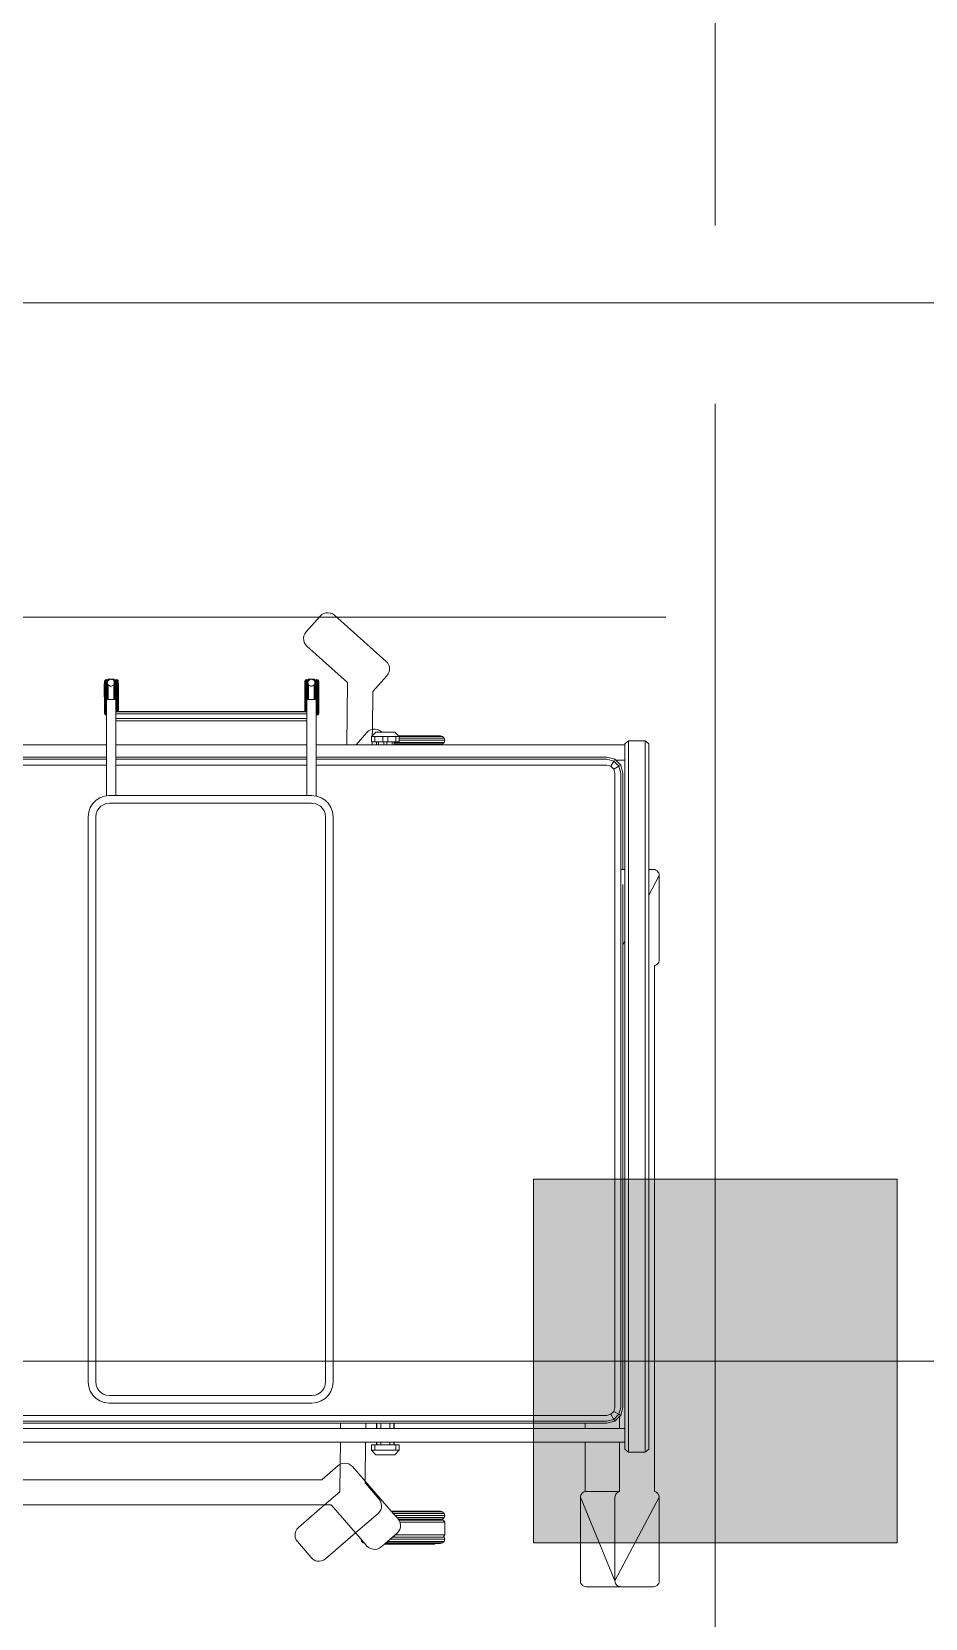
# Model space of a CAD drawing. Header units: millimetres. Extents: x -280308 to 6402717, y -14 to 2073074.
# Drawn here: x -32476 to -31125, y 558934 to 561333 of the extents above; entities that cross this region are included whole.
import ezdxf
from ezdxf.enums import TextEntityAlignment as Align

# ---------------------------------------------------------------- set-up
doc = ezdxf.new("R2010")
doc.units = ezdxf.units.MM
doc.linetypes.add('ACAD_ISO08W100', pattern=[36, 24, -3, 6, -3])
doc.linetypes.add('DASHED2', pattern=[0.375, 0.25, -0.125])
doc.layers.get('0').update_dxf_attribs({"lineweight": 0})
for name, color, linetype, lineweight in [('A-ANNOTATION', 144, 'Continuous', 0), ('A-FURN-EQPM', 177, 'Continuous', 0), ('ARSIR', 251, 'Continuous', 0), ('Struktur', 80, 'Continuous', 20)]:
    doc.layers.add(name, color=color, linetype=linetype, lineweight=lineweight)
doc.layers.add('A-TEXT', color=254, linetype='Continuous')
doc.styles.get("Standard").update_dxf_attribs({"font": 'arial.ttf'})

# ---------------------------------------------------------------- blocks, each defined once
blk = doc.blocks.new('A$C834590f0')
at = {"ltscale": 0.25}
blk.add_lwpolyline([(-55825, -7983.1), (-62214.7, -7983.1), (-62214.7, -13533.1), (-55825, -13533.1)], dxfattribs=at)
blk = doc.blocks.new('A$Cf856f872')
at = {"ltscale": 0.25}
blk.add_blockref('A$C834590f0', (70322.8, -713.8), dxfattribs=at)
blk = doc.blocks.new('A$C872eac23')
at = {"color": 0, "linetype": 'ByBlock', "lineweight": -2}
for p, q in [((-0.4909, -2.1111), (-0.4909, -0.0817)), ((-0.4821, -2.1111), (-0.4821, -0.0817)), ((0.5013, -0.0817), (0.5013, -1.3546)), ((0.5101, -0.0817), (0.5101, -1.3546)), ((0.5133, -0.0817), (0.5133, -1.3546)), ((-0.5224, -0.4326), (-0.5224, -1.7081)), ((-0.5019, -0.4326), (-0.5019, -1.7083)), ((-0.4941, -0.4326), (-0.4941, -1.7084)), ((-0.6176, -0.543), (-0.6176, -1.6843)), ((0.5317, -1.3546), (0.5317, -1.1233)), ((-0.5795, -1.2092), (-0.5795, -1.6803)), ((-0.4603, -1.3447), (-0.4566, -1.3388)), ((-0.4566, -1.3388), (-0.4516, -1.3338)), ((-0.4516, -1.3338), (-0.4457, -1.3301)), ((-0.4444, -1.3429), (-0.4475, -1.346)), ((-0.4457, -1.3301), (-0.439, -1.3277)), ((-0.4406, -1.3405), (-0.4444, -1.3429)), ((-0.4364, -1.3389), (-0.4406, -1.3405)), ((-0.439, -1.3277), (-0.4317, -1.3268)), ((-0.431, -1.3383), (-0.4364, -1.3389)), ((-0.4317, -1.3268), (0.4231, -1.3268)), ((0.4225, -1.3383), (-0.431, -1.3383)), ((0.4278, -1.3389), (0.4225, -1.3383)), ((0.4231, -1.3268), (0.4304, -1.3277)), ((0.432, -1.3405), (0.4278, -1.3389)), ((0.4304, -1.3277), (0.4371, -1.3301)), ((0.4358, -1.3429), (0.432, -1.3405)), ((0.4389, -1.346), (0.4358, -1.3429)), ((0.4371, -1.3301), (0.443, -1.3338)), ((0.443, -1.3338), (0.448, -1.3388)), ((0.448, -1.3388), (0.4517, -1.3447)), ((-0.4636, -1.3587), (-0.4627, -1.3514)), ((-0.4636, -1.6652), (-0.4636, -1.3587)), ((-0.4627, -1.3514), (-0.4603, -1.3447)), ((-0.4514, -1.354), (-0.4521, -1.3593)), ((-0.4521, -1.3593), (-0.4521, -1.6646)), ((-0.4499, -1.3498), (-0.4514, -1.354)), ((-0.4475, -1.346), (-0.4499, -1.3498)), ((0.4413, -1.3498), (0.4389, -1.346)), ((0.4429, -1.354), (0.4413, -1.3498)), ((0.4435, -1.3593), (0.4429, -1.354)), ((0.4435, -1.6646), (0.4435, -1.3593)), ((0.4517, -1.3447), (0.4541, -1.3514)), ((0.4545, -1.3546), (0.4541, -1.3514)), ((0.4545, -1.3546), (0.455, -1.3587)), ((0.5013, -1.3546), (0.4545, -1.3546)), ((0.455, -1.3587), (0.455, -1.3687)), ((0.5101, -1.3546), (0.5013, -1.3546)), ((0.5133, -1.3546), (0.5101, -1.3546)), ((0.5317, -1.3546), (0.5133, -1.3546)), ((0.5767, -1.3546), (0.5317, -1.3546)), ((0.577, -1.353), (0.5766, -1.3544)), ((0.5766, -1.3544), (0.5767, -1.3546)), ((0.5821, -1.3544), (0.5766, -1.3544)), ((0.582, -1.3546), (0.5767, -1.3546)), ((0.578, -1.352), (0.577, -1.353)), ((0.577, -1.353), (0.6302, -1.353)), ((0.5781, -1.352), (0.578, -1.352)), ((0.5793, -1.3517), (0.5781, -1.352)), ((0.5781, -1.352), (0.629, -1.352)), ((0.5828, -1.3517), (0.5793, -1.3517)), ((0.582, -1.3546), (0.5821, -1.3544)), ((0.5822, -1.3546), (0.582, -1.3546)), ((0.5821, -1.3544), (0.5822, -1.3544)), ((0.5822, -1.3544), (0.6306, -1.3543)), ((0.5822, -1.3544), (0.5822, -1.3546)), ((0.5822, -1.3546), (0.6005, -1.3546)), ((0.583, -1.3513), (0.5828, -1.3517)), ((0.5828, -1.3517), (0.6247, -1.3516)), ((0.6245, -1.3512), (0.583, -1.3513)), ((0.6005, -1.3546), (0.6005, -1.3557)), ((0.6005, -1.3557), (0.6005, -1.356)), ((0.6005, -1.3557), (0.6302, -1.3557)), ((0.6005, -1.356), (0.6005, -1.3572)), ((0.6005, -1.3572), (0.6005, -1.3654)), ((0.6189, -1.3572), (0.6005, -1.3572)), ((0.6005, -1.3654), (0.6005, -1.3667)), ((0.6189, -1.3654), (0.6005, -1.3654)), ((0.6005, -1.3667), (0.6005, -1.3669)), ((0.6005, -1.3667), (0.6253, -1.3667)), ((0.6005, -1.3669), (0.6005, -1.3673)), ((0.6005, -1.3669), (0.6253, -1.3669)), ((0.6005, -1.3673), (0.629, -1.3672)), ((0.6005, -1.3673), (0.6005, -1.3683)), ((0.6085, -1.3559), (0.6099, -1.3559)), ((0.6129, -1.3559), (0.6149, -1.3559)), ((0.617, -1.3559), (0.6191, -1.3559)), ((0.6189, -1.3572), (0.6227, -1.3571)), ((0.6228, -1.3655), (0.6189, -1.3654)), ((0.6271, -1.3559), (0.6205, -1.3559)), ((0.6205, -1.3613), (0.6206, -1.3603)), ((0.6206, -1.3623), (0.6205, -1.3613)), ((0.6206, -1.3603), (0.6209, -1.3593)), ((0.6209, -1.3633), (0.6206, -1.3623)), ((0.6209, -1.3593), (0.6214, -1.3584)), ((0.6214, -1.3642), (0.6209, -1.3633)), ((0.6214, -1.3584), (0.622, -1.3576)), ((0.6221, -1.3649), (0.6214, -1.3642)), ((0.622, -1.3576), (0.6227, -1.3571)), ((0.6228, -1.3655), (0.6221, -1.3649)), ((0.6227, -1.3571), (0.6228, -1.357)), ((0.6228, -1.357), (0.6237, -1.3565)), ((0.6228, -1.3656), (0.6228, -1.3655)), ((0.6237, -1.3661), (0.6228, -1.3656)), ((0.6237, -1.3565), (0.6247, -1.3562)), ((0.6247, -1.3663), (0.6237, -1.3661)), ((0.6247, -1.3516), (0.6245, -1.3512)), ((0.6247, -1.3516), (0.6277, -1.3516)), ((0.6247, -1.3562), (0.6257, -1.3561)), ((0.6257, -1.3664), (0.6247, -1.3663)), ((0.6253, -1.3667), (0.6253, -1.3669)), ((0.6253, -1.3667), (0.6301, -1.3667)), ((0.6253, -1.3669), (0.6278, -1.3669)), ((0.6257, -1.3561), (0.6267, -1.3562)), ((0.6257, -1.3561), (0.6257, -1.3561)), ((0.6257, -1.3664), (0.6267, -1.3663)), ((0.6267, -1.3562), (0.6277, -1.3565)), ((0.6277, -1.3661), (0.6267, -1.3663)), ((0.6287, -1.3559), (0.6275, -1.3559)), ((0.6277, -1.3516), (0.6278, -1.3516)), ((0.6277, -1.3516), (0.6277, -1.3516)), ((0.6277, -1.3565), (0.6286, -1.357)), ((0.6286, -1.3656), (0.6277, -1.3661)), ((0.6278, -1.3516), (0.629, -1.352)), ((0.6278, -1.3669), (0.629, -1.3672)), ((0.6288, -1.3572), (0.6286, -1.357)), ((0.6286, -1.3656), (0.6289, -1.3654)), ((0.6288, -1.3654), (0.6286, -1.3656)), ((0.6288, -1.3572), (0.6289, -1.3572)), ((0.6288, -1.3572), (0.6293, -1.3576)), ((0.6294, -1.3649), (0.6288, -1.3654)), ((0.6288, -1.3654), (0.6289, -1.3654)), ((0.6289, -1.3572), (0.6293, -1.3576)), ((0.6289, -1.3572), (0.631, -1.3572)), ((0.6289, -1.3654), (0.6304, -1.3654)), ((0.629, -1.352), (0.6292, -1.352)), ((0.629, -1.3672), (0.6292, -1.3672)), ((0.6291, -1.3559), (0.6297, -1.3559)), ((0.6292, -1.352), (0.6302, -1.353)), ((0.6292, -1.3672), (0.6302, -1.3682)), ((0.6293, -1.3576), (0.63, -1.3584)), ((0.63, -1.3641), (0.6294, -1.3649)), ((0.63, -1.3559), (0.6298, -1.3559)), ((0.6302, -1.3557), (0.63, -1.3559)), ((0.6301, -1.3559), (0.63, -1.3559)), ((0.6305, -1.3593), (0.63, -1.3584)), ((0.6305, -1.3633), (0.63, -1.3641)), ((0.631, -1.3572), (0.6301, -1.3559)), ((0.631, -1.3654), (0.6301, -1.3667)), ((0.6302, -1.353), (0.6306, -1.3543)), ((0.6306, -1.3543), (0.6302, -1.3557)), ((0.631, -1.3654), (0.6304, -1.3654)), ((0.6308, -1.3603), (0.6305, -1.3593)), ((0.6308, -1.3623), (0.6305, -1.3633)), ((0.6309, -1.3613), (0.6308, -1.3603)), ((0.6308, -1.3623), (0.6309, -1.3613)), ((0.631, -1.3572), (0.631, -1.3654)), ((0.455, -1.6575), (0.455, -1.3687)), ((0.455, -1.3687), (0.5013, -1.3687)), ((0.5013, -1.6575), (0.5013, -1.3687)), ((0.5013, -1.3687), (0.5101, -1.3687)), ((0.5101, -1.6575), (0.5101, -1.3687)), ((0.5101, -1.3687), (0.5133, -1.3687)), ((0.5133, -1.6575), (0.5133, -1.3687)), ((0.5133, -1.3687), (0.5317, -1.3687)), ((0.5317, -1.6575), (0.5317, -1.3687)), ((0.5317, -1.3687), (0.5679, -1.3687)), ((0.5679, -1.3687), (0.5679, -1.6573)), ((0.5679, -1.3687), (0.5683, -1.3687)), ((0.5683, -1.3687), (0.5683, -1.6573)), ((0.5714, -1.3687), (0.5683, -1.3687)), ((0.5714, -1.3687), (0.5714, -1.6573)), ((0.5714, -1.3687), (0.5786, -1.3687)), ((0.5786, -1.3687), (0.5786, -1.6573)), ((0.5786, -1.3687), (0.5818, -1.3687)), ((0.5818, -1.3687), (0.5818, -1.6573)), ((0.5818, -1.3687), (0.5822, -1.3687)), ((0.5822, -1.3697), (0.5822, -1.3687)), ((0.5822, -1.3687), (0.6005, -1.3687)), ((0.5822, -1.3697), (0.6306, -1.3696)), ((0.5822, -1.3711), (0.5822, -1.3697)), ((0.5822, -1.3711), (0.6302, -1.371)), ((0.5822, -1.3721), (0.5822, -1.3711)), ((0.5822, -1.3721), (0.6291, -1.372)), ((0.5822, -1.3724), (0.5822, -1.3721)), ((0.5822, -1.6547), (0.5822, -1.3724)), ((0.5822, -1.3724), (0.583, -1.3724)), ((0.583, -1.3724), (0.583, -1.3725)), ((0.6246, -1.3724), (0.583, -1.3724)), ((0.583, -1.3725), (0.6245, -1.3725)), ((0.6005, -1.3683), (0.6302, -1.3682)), ((0.6005, -1.3683), (0.6005, -1.3687)), ((0.6246, -1.3724), (0.6245, -1.3725)), ((0.6246, -1.3724), (0.6277, -1.3724)), ((0.6278, -1.3723), (0.6277, -1.3724)), ((0.6279, -1.3724), (0.6278, -1.3723)), ((0.6291, -1.372), (0.6279, -1.3724)), ((0.6291, -1.372), (0.6292, -1.372)), ((0.6302, -1.371), (0.6292, -1.372)), ((0.6302, -1.3682), (0.6306, -1.3696)), ((0.6306, -1.3696), (0.6302, -1.371)), ((-0.6972, -1.664), (-0.673, -1.6432)), ((-0.673, -1.6432), (-0.6701, -1.6413)), ((-0.6701, -1.6413), (-0.6669, -1.64)), ((-0.6669, -1.64), (-0.6636, -1.6396)), ((-0.6636, -1.6396), (-0.6602, -1.6398)), ((-0.6602, -1.6398), (-0.657, -1.6408)), ((-0.657, -1.6408), (-0.654, -1.6425)), ((-0.654, -1.6425), (-0.6514, -1.6449)), ((-0.6514, -1.6449), (-0.6176, -1.6843)), ((0.5822, -1.655), (0.5822, -1.6547)), ((0.5822, -1.6547), (0.5828, -1.6547)), ((0.5822, -1.656), (0.5822, -1.655)), ((0.5822, -1.655), (0.629, -1.655)), ((0.583, -1.6543), (0.5828, -1.6547)), ((0.5828, -1.6547), (0.6247, -1.6546)), ((0.6245, -1.6542), (0.583, -1.6543)), ((0.6247, -1.6546), (0.6245, -1.6542)), ((0.6247, -1.6546), (0.6277, -1.6546)), ((0.6277, -1.6546), (0.6278, -1.6546)), ((0.6277, -1.6546), (0.6277, -1.6546)), ((0.6278, -1.6546), (0.629, -1.655)), ((0.6292, -1.655), (0.629, -1.655)), ((0.6292, -1.655), (0.6302, -1.656)), ((0.6811, -1.6576), (0.6837, -1.6552)), ((0.6837, -1.6552), (0.6867, -1.6536)), ((0.6867, -1.6536), (0.69, -1.6527)), ((0.69, -1.6527), (0.6933, -1.6525)), ((0.6933, -1.6525), (0.6967, -1.653)), ((0.6967, -1.653), (0.6999, -1.6543)), ((0.6999, -1.6543), (0.7028, -1.6563)), ((-0.7025, -1.6761), (-0.7023, -1.6728)), ((-0.702, -1.6794), (-0.7025, -1.6761)), ((-0.7023, -1.6728), (-0.7013, -1.6695)), ((-0.7013, -1.6695), (-0.6996, -1.6665)), ((-0.6996, -1.6665), (-0.6972, -1.664)), ((-0.4627, -1.6725), (-0.4636, -1.6652)), ((-0.4603, -1.6793), (-0.4627, -1.6725)), ((-0.4566, -1.6852), (-0.4603, -1.6793)), ((-0.4521, -1.6646), (-0.4514, -1.6699)), ((-0.4514, -1.6699), (-0.4499, -1.6742)), ((-0.4499, -1.6742), (-0.4475, -1.6779)), ((-0.4475, -1.6779), (-0.4444, -1.6811)), ((0.4358, -1.6811), (0.4389, -1.6779)), ((0.4389, -1.6779), (0.4413, -1.6742)), ((0.4413, -1.6742), (0.4429, -1.6699)), ((0.4429, -1.6699), (0.4435, -1.6646)), ((0.4517, -1.6793), (0.448, -1.6852)), ((0.4541, -1.6725), (0.4517, -1.6793)), ((0.4541, -1.6725), (0.4542, -1.6716)), ((0.455, -1.6652), (0.4542, -1.6716)), ((0.4542, -1.6716), (0.5013, -1.6716)), ((0.455, -1.6575), (0.455, -1.6652)), ((0.5013, -1.6575), (0.455, -1.6575)), ((0.5101, -1.6575), (0.5013, -1.6575)), ((0.5013, -2.1111), (0.5013, -1.6716)), ((0.5013, -1.6716), (0.5101, -1.6716)), ((0.5133, -1.6575), (0.5101, -1.6575)), ((0.5101, -2.1111), (0.5101, -1.6716)), ((0.5101, -1.6716), (0.5133, -1.6716)), ((0.5317, -1.6575), (0.5133, -1.6575)), ((0.5133, -2.1111), (0.5133, -1.6716)), ((0.5133, -1.6716), (0.5317, -1.6716)), ((0.5766, -1.6575), (0.5317, -1.6575)), ((0.5317, -1.7181), (0.5317, -1.6716)), ((0.5769, -1.6716), (0.5317, -1.6716)), ((0.5679, -1.6573), (0.5683, -1.6573)), ((0.5714, -1.6573), (0.5683, -1.6573)), ((0.5714, -1.6573), (0.5766, -1.6573)), ((0.5766, -1.6573), (0.5766, -1.6574)), ((0.5766, -1.6573), (0.5786, -1.6573)), ((0.5766, -1.6574), (0.5766, -1.6575)), ((0.5766, -1.6574), (0.5821, -1.6574)), ((0.5821, -1.6575), (0.5766, -1.6575)), ((0.5769, -1.6716), (0.5766, -1.6727)), ((0.5766, -1.6727), (0.6306, -1.6726)), ((0.5766, -1.6727), (0.577, -1.6741)), ((0.5769, -1.6716), (0.6005, -1.6716)), ((0.577, -1.6741), (0.6302, -1.674)), ((0.577, -1.6741), (0.578, -1.6751)), ((0.5782, -1.6751), (0.578, -1.6751)), ((0.5782, -1.6751), (0.6291, -1.675)), ((0.5782, -1.6751), (0.5794, -1.6754)), ((0.5818, -1.6573), (0.5786, -1.6573)), ((0.5794, -1.6754), (0.583, -1.6754)), ((0.5818, -1.6573), (0.5822, -1.6573)), ((0.5821, -1.6575), (0.5821, -1.6574)), ((0.5821, -1.6574), (0.5822, -1.6574)), ((0.5822, -1.6575), (0.5821, -1.6575)), ((0.5822, -1.6573), (0.5822, -1.656)), ((0.5822, -1.656), (0.6302, -1.656)), ((0.5822, -1.6574), (0.6306, -1.6573)), ((0.5822, -1.6574), (0.5822, -1.6575)), ((0.5822, -1.6575), (0.6005, -1.6575)), ((0.583, -1.6754), (0.583, -1.6756)), ((0.583, -1.6754), (0.6246, -1.6754)), ((0.583, -1.6756), (0.6245, -1.6755)), ((0.6005, -1.6575), (0.6005, -1.6587)), ((0.6005, -1.6587), (0.6005, -1.659)), ((0.6005, -1.6587), (0.6302, -1.6587)), ((0.6005, -1.659), (0.6005, -1.6602)), ((0.6005, -1.6602), (0.6005, -1.6685)), ((0.6189, -1.6602), (0.6005, -1.6602)), ((0.6189, -1.6684), (0.6005, -1.6685)), ((0.6005, -1.6685), (0.6005, -1.6697)), ((0.6005, -1.6697), (0.6005, -1.6699)), ((0.6005, -1.6697), (0.6253, -1.6697)), ((0.6005, -1.6699), (0.6005, -1.6703)), ((0.6005, -1.6699), (0.6253, -1.6699)), ((0.6005, -1.6703), (0.6005, -1.6713)), ((0.6005, -1.6703), (0.629, -1.6703)), ((0.6005, -1.6713), (0.6005, -1.6716)), ((0.6005, -1.6713), (0.6302, -1.6713)), ((0.6085, -1.659), (0.6099, -1.659)), ((0.6129, -1.659), (0.6149, -1.659)), ((0.617, -1.6589), (0.6191, -1.6589)), ((0.6189, -1.6602), (0.6227, -1.6601)), ((0.6228, -1.6685), (0.6189, -1.6684)), ((0.6271, -1.6589), (0.6205, -1.6589)), ((0.6205, -1.6643), (0.6206, -1.6633)), ((0.6206, -1.6653), (0.6205, -1.6643)), ((0.6206, -1.6633), (0.6209, -1.6623)), ((0.6209, -1.6663), (0.6206, -1.6653)), ((0.6209, -1.6623), (0.6214, -1.6614)), ((0.6214, -1.6672), (0.6209, -1.6663)), ((0.6214, -1.6614), (0.622, -1.6606)), ((0.6221, -1.668), (0.6214, -1.6672)), ((0.622, -1.6606), (0.6227, -1.6601)), ((0.6228, -1.6685), (0.6221, -1.668)), ((0.6227, -1.6601), (0.6228, -1.66)), ((0.6228, -1.66), (0.6237, -1.6595)), ((0.6228, -1.6686), (0.6228, -1.6685)), ((0.6237, -1.6691), (0.6228, -1.6686)), ((0.6237, -1.6595), (0.6247, -1.6592)), ((0.6247, -1.6694), (0.6237, -1.6691)), ((0.6246, -1.6754), (0.6245, -1.6755)), ((0.6246, -1.6754), (0.6279, -1.6754)), ((0.6247, -1.6592), (0.6257, -1.6591)), ((0.6257, -1.6695), (0.6247, -1.6694)), ((0.6253, -1.6697), (0.6253, -1.6699)), ((0.6253, -1.6697), (0.6301, -1.6697)), ((0.6253, -1.6699), (0.6277, -1.6699)), ((0.6257, -1.6591), (0.6267, -1.6592)), ((0.6257, -1.6591), (0.6257, -1.6591)), ((0.6257, -1.6695), (0.6267, -1.6694)), ((0.6263, -1.719), (0.6811, -1.6576)), ((0.6267, -1.6592), (0.6277, -1.6595)), ((0.6277, -1.6691), (0.6267, -1.6694)), ((0.6287, -1.6589), (0.6275, -1.6589)), ((0.6277, -1.6595), (0.6286, -1.66)), ((0.6286, -1.6686), (0.6277, -1.6691)), ((0.6278, -1.6699), (0.6277, -1.6699)), ((0.6278, -1.6699), (0.6278, -1.6699)), ((0.6278, -1.6699), (0.629, -1.6703)), ((0.6291, -1.675), (0.6279, -1.6754)), ((0.6288, -1.6602), (0.6286, -1.66)), ((0.6286, -1.6686), (0.6289, -1.6684)), ((0.6288, -1.6684), (0.6286, -1.6686)), ((0.6288, -1.6602), (0.6289, -1.6602)), ((0.6288, -1.6602), (0.6293, -1.6606)), ((0.6294, -1.6679), (0.6288, -1.6684)), ((0.6288, -1.6684), (0.6289, -1.6684)), ((0.6289, -1.6602), (0.6293, -1.6606)), ((0.6289, -1.6602), (0.631, -1.6602)), ((0.6289, -1.6684), (0.6304, -1.6684)), ((0.629, -1.6703), (0.6292, -1.6703)), ((0.6291, -1.6589), (0.6297, -1.6589)), ((0.6292, -1.675), (0.6291, -1.675)), ((0.6292, -1.6703), (0.6302, -1.6713)), ((0.6302, -1.674), (0.6292, -1.675)), ((0.6293, -1.6606), (0.63, -1.6614)), ((0.63, -1.6672), (0.6294, -1.6679)), ((0.63, -1.6589), (0.6298, -1.6589)), ((0.6302, -1.6587), (0.63, -1.6589)), ((0.6301, -1.6589), (0.63, -1.6589)), ((0.6305, -1.6623), (0.63, -1.6614)), ((0.6305, -1.6663), (0.63, -1.6672)), ((0.631, -1.6602), (0.6301, -1.6589)), ((0.631, -1.6684), (0.6301, -1.6697)), ((0.6302, -1.656), (0.6306, -1.6573)), ((0.6306, -1.6573), (0.6302, -1.6587)), ((0.6302, -1.6713), (0.6306, -1.6726)), ((0.6306, -1.6726), (0.6302, -1.674)), ((0.631, -1.6684), (0.6304, -1.6684)), ((0.6308, -1.6633), (0.6305, -1.6623)), ((0.6308, -1.6653), (0.6305, -1.6663)), ((0.6309, -1.6643), (0.6308, -1.6633)), ((0.6308, -1.6653), (0.6309, -1.6643)), ((0.631, -1.6602), (0.631, -1.6684)), ((0.7028, -1.6563), (0.7265, -1.6775)), ((0.7265, -1.6775), (0.7288, -1.6801)), ((-0.7008, -1.6827), (-0.702, -1.6794)), ((-0.6988, -1.6856), (-0.7008, -1.6827)), ((-0.6598, -1.731), (-0.6988, -1.6856)), ((-0.6598, -1.731), (-0.6176, -1.6941)), ((-0.6176, -1.6843), (-0.5978, -1.7074)), ((-0.6176, -1.6941), (-0.6176, -1.6843)), ((-0.5795, -1.6803), (-0.5794, -1.6804)), ((-0.5794, -1.6804), (-0.5793, -1.6805)), ((-0.5794, -1.6804), (-0.5794, -1.6804)), ((-0.5793, -1.6805), (-0.5792, -1.6806)), ((-0.5792, -1.6806), (-0.5791, -1.6807)), ((-0.5792, -1.6806), (-0.5792, -1.6806)), ((-0.5791, -1.6807), (-0.5581, -1.7047)), ((-0.5791, -1.6807), (-0.5791, -1.6807)), ((-0.4516, -1.6901), (-0.4566, -1.6852)), ((-0.4457, -1.6939), (-0.4516, -1.6901)), ((-0.439, -1.6963), (-0.4457, -1.6939)), ((-0.4444, -1.6811), (-0.4406, -1.6835)), ((-0.4406, -1.6835), (-0.4364, -1.685)), ((-0.4317, -1.6971), (-0.439, -1.6963)), ((-0.4364, -1.685), (-0.431, -1.6856)), ((0.4231, -1.6971), (-0.4317, -1.6971)), ((-0.431, -1.6856), (0.4225, -1.6856)), ((0.4225, -1.6856), (0.4278, -1.685)), ((0.4304, -1.6963), (0.4231, -1.6971)), ((0.4278, -1.685), (0.432, -1.6835)), ((0.4371, -1.6939), (0.4304, -1.6963)), ((0.432, -1.6835), (0.4358, -1.6811)), ((0.443, -1.6901), (0.4371, -1.6939)), ((0.448, -1.6852), (0.443, -1.6901)), ((0.7277, -1.6992), (0.658, -1.7773)), ((0.7298, -1.6963), (0.7277, -1.6992)), ((0.7288, -1.6801), (0.7305, -1.6831)), ((0.7311, -1.6931), (0.7298, -1.6963)), ((0.7305, -1.6831), (0.7314, -1.6864)), ((0.7316, -1.6898), (0.7311, -1.6931)), ((0.7314, -1.6864), (0.7316, -1.6898)), ((-0.5978, -1.7074), (-0.556, -1.7078)), ((-0.5596, -1.7263), (-0.5817, -1.7456)), ((-0.5572, -1.7237), (-0.5596, -1.7263)), ((-0.5581, -1.7047), (-0.5561, -1.7076)), ((-0.5555, -1.7207), (-0.5572, -1.7237)), ((-0.5561, -1.7076), (-0.556, -1.7078)), ((-0.5224, -1.7081), (-0.556, -1.7078)), ((-0.556, -1.7078), (-0.5549, -1.7108)), ((-0.5546, -1.7175), (-0.5555, -1.7207)), ((-0.5549, -1.7108), (-0.5544, -1.7141)), ((-0.5544, -1.7141), (-0.5546, -1.7175)), ((-0.5224, -1.7081), (-0.5224, -1.7462)), ((-0.5019, -1.7083), (-0.4941, -1.7084)), ((-0.5019, -1.7083), (-0.5019, -1.7464)), ((-0.4941, -1.7084), (-0.4941, -1.7465)), ((0.5317, -1.7181), (0.6263, -1.719)), ((0.5317, -1.7319), (0.5317, -1.7181)), ((-0.6836, -1.7539), (-0.6819, -1.7509)), ((-0.6819, -1.7509), (-0.6796, -1.7483)), ((-0.6796, -1.7483), (-0.6754, -1.7447)), ((-0.6754, -1.7447), (-0.6749, -1.7426)), ((-0.6754, -1.7447), (-0.6749, -1.7442)), ((-0.6749, -1.7426), (-0.6726, -1.7403)), ((-0.6749, -1.7442), (-0.6726, -1.7421)), ((-0.6749, -1.7426), (-0.6749, -1.7442)), ((-0.6726, -1.7403), (-0.6695, -1.7395)), ((-0.6726, -1.7421), (-0.6695, -1.7395)), ((-0.6726, -1.7403), (-0.6726, -1.7421)), ((-0.6695, -1.7395), (-0.6598, -1.731)), ((-0.6306, -1.7651), (-0.6598, -1.731)), ((-0.5817, -1.7456), (-0.6268, -1.7851)), ((-0.5848, -1.746), (-0.609, -1.7667)), ((-0.5847, -1.7459), (-0.5848, -1.746)), ((-0.5848, -1.746), (-0.5848, -1.746)), ((-0.5846, -1.7458), (-0.5847, -1.7459)), ((-0.5847, -1.7459), (-0.5847, -1.7459)), ((-0.5845, -1.7457), (-0.5846, -1.7458)), ((-0.5844, -1.7456), (-0.5845, -1.7457)), ((-0.5845, -1.7457), (-0.5845, -1.7457)), ((-0.5817, -1.7456), (-0.5844, -1.7456)), ((-0.5817, -1.7456), (-0.5224, -1.7462)), ((-0.5224, -1.7462), (-0.5224, -1.7626)), ((-0.5019, -1.7464), (-0.4941, -1.7465)), ((-0.5019, -1.7464), (-0.5019, -1.7626)), ((-0.4941, -1.7465), (-0.4941, -1.7626)), ((0.5317, -1.7319), (0.5504, -1.7483)), ((0.5317, -1.7563), (0.5317, -1.7319)), ((0.5504, -1.7483), (0.5528, -1.7509)), ((0.5528, -1.7509), (0.5545, -1.7539)), ((-0.6848, -1.7605), (-0.6846, -1.7571)), ((-0.6843, -1.7638), (-0.6848, -1.7605)), ((-0.6846, -1.7571), (-0.6836, -1.7539)), ((-0.683, -1.767), (-0.6843, -1.7638)), ((-0.681, -1.7699), (-0.683, -1.767)), ((-0.6766, -1.775), (-0.681, -1.7699)), ((-0.6758, -1.7759), (-0.6766, -1.775)), ((-0.6766, -1.775), (-0.6766, -1.851)), ((-0.628, -1.7675), (-0.6306, -1.7651)), ((-0.625, -1.7692), (-0.628, -1.7675)), ((-0.6218, -1.7702), (-0.625, -1.7692)), ((-0.6185, -1.7704), (-0.6218, -1.7702)), ((-0.6151, -1.77), (-0.6185, -1.7704)), ((-0.6119, -1.7687), (-0.6151, -1.77)), ((-0.609, -1.7667), (-0.6119, -1.7687)), ((-0.5348, -1.7551), (-0.5416, -1.762)), ((-0.5416, -1.762), (-0.5416, -1.7903)), ((-0.5267, -1.7551), (-0.5348, -1.7551)), ((-0.5348, -1.7551), (-0.5348, -1.76)), ((-0.5267, -1.76), (-0.5348, -1.76)), ((-0.5348, -1.76), (-0.5348, -1.7922)), ((-0.5267, -1.7551), (-0.5267, -1.76)), ((-0.5267, -1.7626), (-0.5267, -1.76)), ((-0.5224, -1.7626), (-0.5267, -1.7626)), ((-0.5267, -1.7626), (-0.5267, -1.7634)), ((-0.5267, -1.7634), (-0.5224, -1.7634)), ((-0.5267, -1.7694), (-0.5267, -1.7634)), ((-0.5224, -1.7694), (-0.5267, -1.7694)), ((-0.5267, -1.7694), (-0.5267, -1.7829)), ((-0.5224, -1.7626), (-0.5224, -1.7634)), ((-0.5224, -1.7634), (-0.5224, -1.7694)), ((-0.5224, -1.7694), (-0.5224, -1.7829)), ((-0.4941, -1.7626), (-0.5019, -1.7626)), ((-0.5019, -1.7634), (-0.5019, -1.7626)), ((-0.5019, -1.7634), (-0.4941, -1.7634)), ((-0.5019, -1.7694), (-0.5019, -1.7634)), ((-0.4941, -1.7694), (-0.5019, -1.7694)), ((-0.5019, -1.7829), (-0.5019, -1.7694)), ((-0.4941, -1.7626), (-0.4941, -1.7634)), ((-0.4941, -1.7634), (-0.4941, -1.7694)), ((-0.4941, -1.7694), (-0.4941, -1.7829)), ((0.5363, -1.7563), (0.5317, -1.7563)), ((0.5317, -1.7626), (0.5317, -1.7563)), ((0.5363, -1.7626), (0.5317, -1.7626)), ((0.5317, -1.7658), (0.5317, -1.7626)), ((0.5317, -1.7658), (0.5363, -1.7658)), ((0.5317, -1.7738), (0.5317, -1.7658)), ((0.5317, -1.7738), (0.5363, -1.7738)), ((0.5317, -1.7785), (0.5317, -1.7738)), ((0.5444, -1.7551), (0.5363, -1.7551)), ((0.5363, -1.7563), (0.5363, -1.7551)), ((0.5363, -1.76), (0.5363, -1.7563)), ((0.5363, -1.76), (0.5363, -1.7626)), ((0.5363, -1.76), (0.5444, -1.76)), ((0.5363, -1.7626), (0.5363, -1.7658)), ((0.5363, -1.7725), (0.5363, -1.7658)), ((0.5363, -1.7725), (0.5444, -1.7725)), ((0.5363, -1.7738), (0.5363, -1.7725)), ((0.5363, -1.7785), (0.5363, -1.7738)), ((0.5456, -1.7564), (0.5444, -1.7551)), ((0.5444, -1.7551), (0.5444, -1.76)), ((0.5444, -1.76), (0.5444, -1.7725)), ((0.5444, -1.7798), (0.5444, -1.7725)), ((0.5511, -1.762), (0.5456, -1.7564)), ((0.5552, -1.7565), (0.5456, -1.7564)), ((0.5511, -1.7708), (0.5511, -1.762)), ((0.5519, -1.7699), (0.5511, -1.7708)), ((0.5511, -1.7903), (0.5511, -1.7708)), ((0.5539, -1.767), (0.5519, -1.7699)), ((0.5551, -1.7638), (0.5539, -1.767)), ((0.5545, -1.7539), (0.5552, -1.7565)), ((0.5556, -1.7605), (0.5551, -1.7638)), ((0.5552, -1.7565), (0.6122, -1.757)), ((0.5552, -1.7565), (0.5554, -1.7571)), ((0.5554, -1.7571), (0.5556, -1.7605)), ((0.6122, -1.757), (0.6126, -1.7574)), ((0.6364, -1.7786), (0.6126, -1.7574)), ((-0.6749, -1.7769), (-0.6758, -1.7759)), ((-0.6758, -1.8514), (-0.6758, -1.7759)), ((-0.6726, -1.7796), (-0.6749, -1.7769)), ((-0.6749, -1.8627), (-0.6749, -1.7769)), ((-0.6693, -1.7833), (-0.6726, -1.7796)), ((-0.6726, -1.8651), (-0.6726, -1.7796)), ((-0.6661, -1.7869), (-0.6693, -1.7833)), ((-0.6693, -1.7833), (-0.6693, -1.866)), ((-0.6656, -1.7875), (-0.6661, -1.7869)), ((-0.6661, -1.7869), (-0.6661, -1.8651)), ((-0.6627, -1.7909), (-0.6656, -1.7875)), ((-0.6656, -1.7912), (-0.6656, -1.7878)), ((-0.6601, -1.7938), (-0.6627, -1.7909)), ((-0.6627, -1.7909), (-0.6627, -1.8661)), ((-0.6575, -1.7962), (-0.6601, -1.7938)), ((-0.6545, -1.7979), (-0.6575, -1.7962)), ((-0.6512, -1.7988), (-0.6545, -1.7979)), ((-0.6479, -1.7991), (-0.6512, -1.7988)), ((-0.6445, -1.7986), (-0.6479, -1.7991)), ((-0.6434, -1.7981), (-0.6445, -1.7986)), ((-0.6414, -1.7973), (-0.6434, -1.7981)), ((-0.6434, -1.7981), (-0.6434, -1.8661)), ((-0.6404, -1.7967), (-0.6414, -1.7973)), ((-0.6399, -1.7963), (-0.6404, -1.7967)), ((-0.6404, -1.8528), (-0.6404, -1.7967)), ((-0.6391, -1.7957), (-0.6399, -1.7963)), ((-0.6399, -1.8528), (-0.6399, -1.7963)), ((-0.6384, -1.7953), (-0.6391, -1.7957)), ((-0.6391, -1.8627), (-0.6391, -1.7957)), ((-0.6367, -1.7938), (-0.6384, -1.7953)), ((-0.6335, -1.791), (-0.6367, -1.7938)), ((-0.6367, -1.8651), (-0.6367, -1.7938)), ((-0.6303, -1.7882), (-0.6335, -1.791)), ((-0.6335, -1.791), (-0.6335, -1.866)), ((-0.6279, -1.7861), (-0.6303, -1.7882)), ((-0.6303, -1.7882), (-0.6303, -1.8651)), ((-0.6271, -1.7854), (-0.6279, -1.7861)), ((-0.6279, -1.7861), (-0.6279, -1.8627)), ((-0.6268, -1.7851), (-0.6271, -1.7854)), ((-0.6271, -1.7854), (-0.6271, -1.8511)), ((-0.6268, -1.851), (-0.6268, -1.7851)), ((-0.5348, -1.7971), (-0.5416, -1.7903)), ((-0.5267, -1.7922), (-0.5348, -1.7922)), ((-0.5348, -1.7971), (-0.5348, -1.7922)), ((-0.5267, -1.7971), (-0.5348, -1.7971)), ((-0.5224, -1.7829), (-0.5267, -1.7829)), ((-0.5267, -1.7829), (-0.5267, -1.7888)), ((-0.5224, -1.7888), (-0.5267, -1.7888)), ((-0.5267, -1.7888), (-0.5267, -1.7896)), ((-0.5224, -1.7896), (-0.5267, -1.7896)), ((-0.5267, -1.7922), (-0.5267, -1.7896)), ((-0.5267, -1.7922), (-0.5267, -1.7971)), ((-0.5224, -1.7829), (-0.5224, -1.7888)), ((-0.5224, -1.7888), (-0.5224, -1.7896)), ((-0.5224, -1.7896), (-0.5224, -2.0781)), ((-0.4941, -1.7829), (-0.5019, -1.7829)), ((-0.5019, -1.7888), (-0.5019, -1.7829)), ((-0.4941, -1.7888), (-0.5019, -1.7888)), ((-0.5019, -1.7896), (-0.5019, -1.7888)), ((-0.4941, -1.7896), (-0.5019, -1.7896)), ((-0.5019, -1.7896), (-0.5019, -2.0781)), ((-0.4941, -1.7829), (-0.4941, -1.7888)), ((-0.4941, -1.7888), (-0.4941, -1.7896)), ((-0.4941, -1.7896), (-0.4941, -2.0781)), ((0.5317, -1.7785), (0.5363, -1.7785)), ((0.5317, -1.7865), (0.5317, -1.7785)), ((0.5317, -1.7865), (0.5363, -1.7865)), ((0.5317, -1.7896), (0.5317, -1.7865)), ((0.5317, -1.7896), (0.5346, -1.7896)), ((0.5317, -1.7929), (0.5317, -1.7896)), ((0.5319, -1.7928), (0.5317, -1.7929)), ((0.5317, -1.7929), (0.5317, -1.8641)), ((0.5324, -1.7922), (0.5319, -1.7928)), ((0.5319, -1.8528), (0.5319, -1.7928)), ((0.5333, -1.7912), (0.5324, -1.7922)), ((0.5324, -1.7922), (0.5324, -1.8528)), ((0.5346, -1.7896), (0.5333, -1.7912)), ((0.5333, -1.7912), (0.5333, -1.8627)), ((0.5346, -1.7896), (0.5356, -1.7896)), ((0.5356, -1.7896), (0.5363, -1.7896)), ((0.5356, -1.7896), (0.5356, -1.8651)), ((0.5363, -1.7798), (0.5363, -1.7785)), ((0.5363, -1.7798), (0.5444, -1.7798)), ((0.5363, -1.7865), (0.5363, -1.7798)), ((0.5363, -1.7865), (0.5363, -1.7896)), ((0.5363, -1.7896), (0.5363, -1.7922)), ((0.5363, -1.7922), (0.5444, -1.7922)), ((0.5363, -1.7922), (0.5363, -1.7971)), ((0.5363, -1.7971), (0.5388, -1.7971)), ((0.5388, -1.7971), (0.542, -1.7971)), ((0.5388, -1.866), (0.5388, -1.7971)), ((0.542, -1.7971), (0.5444, -1.7971)), ((0.542, -1.8651), (0.542, -1.7971)), ((0.5444, -1.7798), (0.5444, -1.7922)), ((0.5444, -1.7959), (0.5444, -1.7922)), ((0.5444, -1.7971), (0.5444, -1.7959)), ((0.5444, -1.7971), (0.5452, -1.7962)), ((0.5444, -1.7971), (0.5444, -1.7971)), ((0.5444, -1.7971), (0.5444, -1.8027)), ((0.5452, -1.7962), (0.5455, -1.7959)), ((0.5452, -1.7962), (0.5452, -1.8511)), ((0.5455, -1.7959), (0.5511, -1.7903)), ((0.5455, -1.851), (0.5455, -1.7959)), ((0.6393, -1.7806), (0.6364, -1.7786)), ((0.6424, -1.7819), (0.6393, -1.7806)), ((0.6458, -1.7825), (0.6424, -1.7819)), ((0.6491, -1.7823), (0.6458, -1.7825)), ((0.6524, -1.7813), (0.6491, -1.7823)), ((0.6554, -1.7797), (0.6524, -1.7813)), ((0.658, -1.7773), (0.6554, -1.7797)), ((0.5444, -1.8627), (0.5444, -1.8027)), ((-0.6766, -1.851), (-0.6758, -1.8514)), ((-0.6758, -1.8595), (-0.6758, -1.8514)), ((-0.6758, -1.8595), (-0.6749, -1.8627)), ((-0.6749, -1.8627), (-0.6726, -1.8651)), ((-0.6726, -1.8651), (-0.6693, -1.866)), ((-0.6693, -1.866), (-0.6661, -1.8651)), ((-0.6661, -1.8651), (-0.6653, -1.8643)), ((-0.6654, -1.8642), (-0.6653, -1.8643)), ((-0.6653, -1.8643), (-0.6627, -1.8661)), ((-0.6627, -1.8661), (-0.6434, -1.8661)), ((-0.6434, -1.8661), (-0.6404, -1.864)), ((-0.6404, -1.8528), (-0.6399, -1.8528)), ((-0.6404, -1.864), (-0.6404, -1.8528)), ((-0.6399, -1.8595), (-0.6399, -1.8528)), ((-0.6399, -1.8595), (-0.6391, -1.8627)), ((-0.6391, -1.8627), (-0.6367, -1.8651)), ((-0.6367, -1.8651), (-0.6335, -1.866)), ((-0.6335, -1.866), (-0.6303, -1.8651)), ((-0.6303, -1.8651), (-0.6279, -1.8627)), ((-0.6279, -1.8627), (-0.6271, -1.8595)), ((-0.6271, -1.8511), (-0.6268, -1.851)), ((-0.6271, -1.8511), (-0.6271, -1.8595)), ((0.5317, -1.8641), (0.5319, -1.864)), ((0.5317, -1.8641), (0.5317, -2.1382)), ((0.5319, -1.8528), (0.5324, -1.8528)), ((0.5319, -1.864), (0.5319, -1.8528)), ((0.5324, -1.8595), (0.5324, -1.8528)), ((0.5324, -1.8595), (0.5333, -1.8627)), ((0.5333, -1.8627), (0.5356, -1.8651)), ((0.5356, -1.8651), (0.5388, -1.866)), ((0.5388, -1.866), (0.542, -1.8651)), ((0.542, -1.8651), (0.5444, -1.8627)), ((0.5444, -1.8627), (0.5452, -1.8595)), ((0.5452, -1.8511), (0.5455, -1.851)), ((0.5452, -1.8511), (0.5452, -1.8595)), ((-0.7409, -2.0779), (-0.7411, -2.0799)), ((-0.7411, -2.0799), (-0.7411, -2.1321)), ((-0.7402, -2.076), (-0.7409, -2.0779)), ((-0.7392, -2.0744), (-0.7402, -2.076)), ((-0.7378, -2.073), (-0.7392, -2.0744)), ((-0.7362, -2.0719), (-0.7378, -2.073)), ((-0.7343, -2.0713), (-0.7362, -2.0719)), ((-0.7323, -2.071), (-0.7343, -2.0713)), ((-0.6059, -2.071), (-0.7323, -2.1233)), ((-0.6059, -2.071), (-0.7323, -2.071)), ((-0.6042, -2.0712), (-0.6059, -2.071)), ((-0.6025, -2.0717), (-0.6042, -2.0712)), ((-0.601, -2.0725), (-0.6025, -2.0717)), ((-0.5997, -2.0736), (-0.601, -2.0725)), ((-0.5986, -2.0749), (-0.5997, -2.0736)), ((-0.5978, -2.0764), (-0.5986, -2.0749)), ((-0.5973, -2.0781), (-0.5978, -2.0764)), ((-0.5973, -2.1303), (-0.5973, -2.0781)), ((-0.5224, -2.0781), (-0.5973, -2.0781)), ((-0.5224, -2.0781), (-0.5224, -2.1303)), ((-0.4941, -2.0781), (-0.5019, -2.0781)), ((-0.5019, -2.1303), (-0.5019, -2.0781)), ((-0.4941, -2.1111), (-0.4941, -2.0781)), ((-0.4941, -2.1111), (-0.4909, -2.1232)), ((-0.4909, -2.1111), (-0.4881, -2.1215)), ((-0.4821, -2.1111), (-0.4805, -2.1171)), ((0.4996, -2.1171), (0.5013, -2.1111)), ((0.5073, -2.1215), (0.5101, -2.1111)), ((0.5101, -2.1232), (0.5133, -2.1111)), ((-0.7411, -2.1321), (-0.7409, -2.1301)), ((-0.7411, -2.1814), (-0.7411, -2.1321)), ((-0.7409, -2.1301), (-0.7402, -2.1283)), ((-0.7402, -2.1283), (-0.7392, -2.1266)), ((-0.7392, -2.1266), (-0.7378, -2.1252)), ((-0.7378, -2.1252), (-0.7362, -2.1242)), ((-0.7362, -2.1242), (-0.7343, -2.1235)), ((-0.7343, -2.1235), (-0.7323, -2.1233)), ((-0.7323, -2.1233), (-0.6059, -2.1233)), ((-0.6059, -2.1903), (-0.7323, -2.1233)), ((-0.6059, -2.1233), (-0.6042, -2.1235)), ((-0.6042, -2.1235), (-0.6025, -2.124)), ((-0.6025, -2.124), (-0.601, -2.1248)), ((-0.601, -2.1248), (-0.5997, -2.1259)), ((-0.5997, -2.1259), (-0.5986, -2.1272)), ((-0.5986, -2.1272), (-0.5978, -2.1287)), ((-0.5978, -2.1287), (-0.5973, -2.1303)), ((-0.5973, -2.1303), (-0.5224, -2.1303)), ((-0.5224, -2.1303), (-0.5224, -2.1382)), ((-0.5019, -2.1303), (-0.4837, -2.1303)), ((-0.5019, -2.1382), (-0.5019, -2.1303)), ((-0.4909, -2.1232), (-0.4881, -2.1215)), ((-0.4909, -2.1232), (-0.4837, -2.1303)), ((-0.4881, -2.1215), (-0.4805, -2.1171)), ((-0.4881, -2.1215), (-0.4805, -2.1292)), ((-0.4837, -2.1303), (-0.4821, -2.132)), ((-0.4821, -2.132), (-0.4805, -2.1292)), ((-0.4821, -2.132), (-0.47, -2.1352)), ((-0.4805, -2.1171), (-0.476, -2.1215)), ((-0.4805, -2.1292), (-0.476, -2.1215)), ((-0.4805, -2.1292), (-0.47, -2.132)), ((-0.476, -2.1215), (-0.47, -2.1232)), ((-0.47, -2.1232), (0.4892, -2.1232)), ((-0.47, -2.132), (0.4892, -2.132)), ((0.3433, -2.1333), (0.3433, -2.1352)), ((0.4892, -2.1232), (0.4952, -2.1215)), ((0.4892, -2.132), (0.4996, -2.1292)), ((0.4892, -2.1352), (0.5013, -2.132)), ((0.4952, -2.1215), (0.4996, -2.1171)), ((0.4996, -2.1292), (0.4952, -2.1215)), ((0.5073, -2.1215), (0.4996, -2.1171)), ((0.4996, -2.1292), (0.5073, -2.1215)), ((0.5013, -2.132), (0.4996, -2.1292)), ((0.5013, -2.132), (0.5084, -2.1248)), ((0.5101, -2.1232), (0.5073, -2.1215)), ((0.5084, -2.1248), (0.5101, -2.1232)), ((0.5084, -2.1248), (0.5084, -2.1382)), ((-0.5378, -2.1439), (-0.5333, -2.1382)), ((-0.5378, -2.1439), (-0.5378, -2.1688)), ((-0.5378, -2.1439), (0.538, -2.1439)), ((-0.5333, -2.1382), (-0.5224, -2.1382)), ((-0.5224, -2.1382), (-0.5019, -2.1382)), ((-0.5019, -2.1382), (0.2351, -2.1382)), ((-0.47, -2.1352), (0.2295, -2.1352)), ((0.2351, -2.1382), (0.2295, -2.1352)), ((0.2295, -2.1352), (0.3208, -2.1352)), ((0.2351, -2.1382), (0.3433, -2.1382)), ((0.3433, -2.1352), (0.4892, -2.1352)), ((0.3433, -2.1352), (0.3433, -2.1382)), ((0.3433, -2.1382), (0.5084, -2.1382)), ((0.5084, -2.1382), (0.5317, -2.1382)), ((0.5335, -2.1382), (0.5317, -2.1382)), ((0.538, -2.1439), (0.5335, -2.1382)), ((0.538, -2.1688), (0.538, -2.1439)), ((-0.7409, -2.1835), (-0.7411, -2.1814)), ((-0.5378, -2.1688), (-0.5333, -2.1746)), ((-0.5378, -2.1688), (0.538, -2.1688)), ((-0.5333, -2.1746), (0.3045, -2.1746)), ((0.3344, -2.1903), (0.3045, -2.1746)), ((0.3045, -2.1746), (0.3433, -2.1746)), ((0.3433, -2.1814), (0.3431, -2.1835)), ((0.3433, -2.1746), (0.3433, -2.1814)), ((0.3433, -2.1746), (0.5335, -2.1746)), ((0.5335, -2.1746), (0.538, -2.1688)), ((-0.7402, -2.1853), (-0.7409, -2.1835)), ((-0.7392, -2.187), (-0.7402, -2.1853)), ((-0.7378, -2.1883), (-0.7392, -2.187)), ((-0.7362, -2.1894), (-0.7378, -2.1883)), ((-0.7343, -2.19), (-0.7362, -2.1894)), ((-0.7323, -2.1903), (-0.7343, -2.19)), ((-0.6059, -2.1903), (-0.7323, -2.1903)), ((-0.6042, -2.1901), (-0.6059, -2.1903)), ((-0.6025, -2.1896), (-0.6042, -2.1901)), ((-0.601, -2.1888), (-0.6025, -2.1896)), ((-0.5997, -2.1877), (-0.601, -2.1888)), ((-0.5986, -2.1864), (-0.5997, -2.1877)), ((-0.5978, -2.1849), (-0.5986, -2.1864)), ((-0.5973, -2.1833), (-0.5978, -2.1849)), ((0.1981, -2.1832), (-0.5973, -2.1833)), ((0.1986, -2.1849), (0.1981, -2.1832)), ((0.1995, -2.1864), (0.1986, -2.1849)), ((0.2005, -2.1877), (0.1995, -2.1864)), ((0.2018, -2.1888), (0.2005, -2.1877)), ((0.2033, -2.1896), (0.2018, -2.1888)), ((0.205, -2.1901), (0.2033, -2.1896)), ((0.2068, -2.1903), (0.205, -2.1901)), ((0.3344, -2.1903), (0.2068, -2.1903)), ((0.3365, -2.19), (0.3344, -2.1903)), ((0.3383, -2.1894), (0.3365, -2.19)), ((0.34, -2.1883), (0.3383, -2.1894)), ((0.3414, -2.187), (0.34, -2.1883)), ((0.3424, -2.1853), (0.3414, -2.187)), ((0.3431, -2.1835), (0.3424, -2.1853))]:
    blk.add_line(p, q, dxfattribs=at)
blk = doc.blocks.new('A$C3304e30a')
at = {"color": 0, "linetype": 'DASHED2', "lineweight": -2, "ltscale": 6}
for points in [[(0, -12025), (4000, -12025), (4000, -9625), (0, -9625)], [(0, -14425), (4000, -14425), (4000, -12025), (0, -12025)]]:
    blk.add_lwpolyline(points, close=True, dxfattribs=at)
at = {"color": 0, "linetype": 'ByBlock', "lineweight": -2, "xscale": 1000.000000000017, "yscale": 1000.000000000017, "zscale": 1000.000000000017, "rotation": 90}
blk.add_blockref('A$C872eac23', (150, -13225), dxfattribs=at)
blk = doc.blocks.new('*U552')
at = {"layer": 'A-ANNOTATION', "linetype": 'ACAD_ISO08W100', "ltscale": 0.25}
blk.add_lwpolyline([(0, -5), (0, -90.5606)], dxfattribs=at)
at = {"layer": 'A-TEXT'}
blk.add_attdef('N', text='', height=0.9, dxfattribs=at).set_placement((0, 2.75), align=Align.MIDDLE_CENTER)
blk = doc.blocks.new('*U539')
at = {"layer": 'A-ANNOTATION', "linetype": 'ACAD_ISO08W100', "ltscale": 0.25}
blk.add_lwpolyline([(0, -7.6411), (0, -228.3482)], dxfattribs=at)
at = {"layer": 'A-TEXT'}
blk.add_attdef('N', text='', height=0.9, dxfattribs=at).set_placement((0, 2.75), align=Align.MIDDLE_CENTER)
blk = doc.blocks.new('A$Cf37525da')
at = {"color": 124, "xscale": -360.0000000000001, "yscale": 360.0000000000001, "zscale": 360.0000000000001}
for name, p, rotation in [('*U552', (-53750, -25932.8), 180), ('*U539', (4643.8, -13700), 270)]:
    blk.add_blockref(name, p, dxfattribs=dict(at, rotation=rotation))
blk = doc.blocks.new('A$Cb189dcfa')
at = {"layer": 'ARSIR', "linetype": 'ByBlock', "lineweight": -2, "ltscale": 0.25}
h = blk.add_hatch(color=9, dxfattribs=at)
h.dxf.hatch_style = 1
h.paths.add_polyline_path([(550, 6450), (0, 5900), (550, 5900)], flags=17)
h.paths.add_polyline_path([(550, 6450), (0, 6450), (0, 5900)], flags=17)
at = {"layer": 'Struktur', "color": 0, "linetype": 'ByBlock', "lineweight": -2, "ltscale": 0.25}
blk.add_lwpolyline([(0, 5900), (550, 5900), (550, 6450), (0, 6450)], close=True, dxfattribs=at)
blk = doc.blocks.new('4')
at = {"ltscale": 0.25}
blk.add_blockref('A$Cf856f872', (-46014.9, 574695.2), dxfattribs=at)
blk.add_blockref('A$Cf37525da', (22307.9, 573023.3), dxfattribs=at)
at = {"layer": 'A-FURN-EQPM', "ltscale": 0.25}
blk.add_blockref('A$C3304e30a', (-33867.1, 572948.3), dxfattribs=at)
at = {"layer": 'Struktur', "ltscale": 0.25}
blk.add_blockref('A$Cb189dcfa', (-31717.1, 553148.3), dxfattribs=at)

msp = doc.modelspace()

# ---------------------------------------------------------------- block references
msp.add_blockref('4', (0, 0))

doc.saveas('drawing.dxf')
